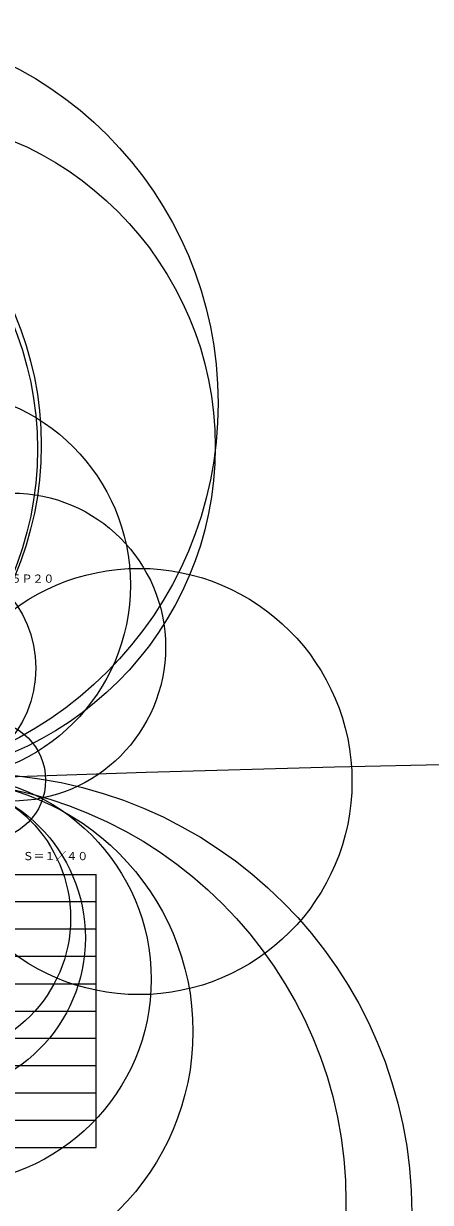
# Model space of a CAD drawing. Units: millimetres, scale not verified. Extents: x -5134 to 5624, y -10743 to 149.
# Drawn here: x 49.2 to 123.8, y -66.6 to 149.3 of the extents above; entities that cross this region are included whole.
import ezdxf
from ezdxf.enums import TextEntityAlignment as Align

# ---------------------------------------------------------------- set-up
doc = ezdxf.new("R2010")
doc.units = ezdxf.units.MM
doc.header["$LTSCALE"] = 0.125
doc.layers.add('0-3_WAKU', color=1, linetype='Continuous', lineweight=18)
doc.layers.add('0-6_GAIKEI', color=1, linetype='Continuous', lineweight=18)
doc.layers.add('0-4_TOUROKU', color=7, linetype='Continuous')
doc.styles.add('ＭＳ ゴシック', font='')
doc.styles.get('ＭＳ ゴシック').set_extended_font_data('MS Gothic')

msp = doc.modelspace()

# ---------------------------------------------------------------- linework, layer by layer
at = {"layer": '0-3_WAKU', "color": 4}
for p, q in [((-62.4976, -6.507), (62.5024, -6.507)), ((62.5024, -56.507), (62.5024, -6.507)), ((-62.4976, -56.507), (62.5024, -56.507))]:
    msp.add_line(p, q, dxfattribs=at)
at = {"layer": '0-3_WAKU'}
for p, q in [((62.5024, -11.507), (-62.4976, -11.507)), ((62.5024, -16.507), (-62.4976, -16.507)), ((62.5024, -21.507), (-62.4976, -21.507)), ((-62.4976, -26.507), (62.5024, -26.507)), ((-62.4976, -31.507), (62.5024, -31.507)), ((-62.4976, -36.507), (62.5024, -36.507)), ((-62.4976, -41.507), (62.5024, -41.507)), ((-62.4976, -46.507), (62.5024, -46.507)), ((-62.4976, -51.507), (62.5024, -51.507))]:
    msp.add_line(p, q, dxfattribs=at)
at = {"layer": '0-6_GAIKEI'}
for centre, radius in [((15.2988, 79.7756), 69.5628), ((-9.1379, 72.0984), 61.5597), ((-9.138, 71.4003), 60.8689), ((23.5108, 71.8434), 60.8284), ((33.0031, 46.5114), 35.773), ((47.0076, 35.1429), 28.2105), ((30.8875, 31.3061), 20.5626), ((70.3648, 10.527), 39.0327), ((42.2756, 10.7669), 10.945), ((245.0567, -5364.2393), 5379.2317), ((39.8658, -68.5165), 80.4825), ((34.1267, -35.2853), 46.1049), ((35.1526, -25.7262), 37.4334), ((32.4927, -14.524), 25.3206), ((31.0374, -66.4986), 77.2542), ((31.6536, -18.1099), 28.8615)]:
    msp.add_circle(centre, radius, dxfattribs=at)

# ---------------------------------------------------------------- texts
at = {"layer": '0-4_TOUROKU', "style": 'ＭＳ ゴシック'}
for s, p in [('ＴＨ６５ＬＦＢ７０Ｊ+ＴＹＳＴ６５Ｐ２０', (15.8357, 46.493)), ('Ｓ＝１／４０', (49.0357, -4.3198))]:
    msp.add_text(s, height=1.466, dxfattribs=at).set_placement(p, align=Align.BOTTOM_LEFT)

doc.saveas('drawing.dxf')
